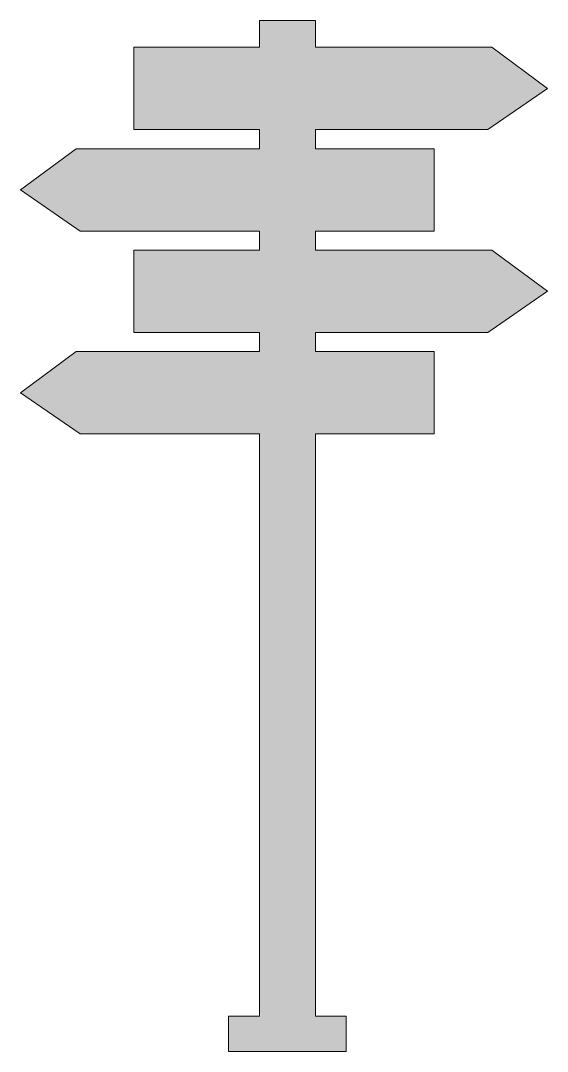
# Model space of a CAD drawing. Header units: inches. Extents: x 0 to 52, y 0 to 102.
import ezdxf

# ---------------------------------------------------------------- set-up
doc = ezdxf.new("R2010")
doc.units = ezdxf.units.IN
doc.header["$MEASUREMENT"] = 0
doc.layers.add('Layer 1', color=7, linetype='Continuous')

msp = doc.modelspace()

# ---------------------------------------------------------------- hatches: boundary and pattern name
at = {"layer": 'Layer 1', "true_color": 0x262261}
h = msp.add_hatch(color=179, dxfattribs=at)
h.dxf.hatch_style = 2
h.paths.add_polyline_path([(45.99, 90.86), (51.87, 94.91), (46.39, 98.97), (29.02, 98.97), (29.02, 101.6), (23.51, 101.6), (23.51, 98.97), (11.15, 98.97), (11.15, 90.86), (23.51, 90.86), (23.51, 88.97), (5.48, 88.97), (0, 84.91), (5.87, 80.86), (23.51, 80.86), (23.51, 78.97), (11.15, 78.97), (11.15, 70.86), (23.51, 70.86), (23.51, 68.97), (5.48, 68.97), (0, 64.92), (5.87, 60.86), (23.51, 60.86), (23.51, 3.47), (20.46, 3.47), (20.46, 0), (32.06, 0), (32.06, 3.47), (29.02, 3.47), (29.02, 60.86), (40.71, 60.86), (40.71, 68.97), (29.02, 68.97), (29.02, 70.86), (45.99, 70.86), (51.87, 74.92), (46.39, 78.97), (29.02, 78.97), (29.02, 80.86), (40.71, 80.86), (40.71, 88.97), (29.02, 88.97), (29.02, 90.86)])

# ---------------------------------------------------------------- linework, layer by layer
at = {"layer": 'Layer 1', "lineweight": 0}
msp.add_lwpolyline([(45.99, 90.86), (51.87, 94.91), (46.39, 98.97), (29.02, 98.97), (29.02, 101.6), (23.51, 101.6), (23.51, 98.97), (11.15, 98.97), (11.15, 90.86), (23.51, 90.86), (23.51, 88.97), (5.48, 88.97), (0, 84.91), (5.87, 80.86), (23.51, 80.86), (23.51, 78.97), (11.15, 78.97), (11.15, 70.86), (23.51, 70.86), (23.51, 68.97), (5.48, 68.97), (0, 64.92), (5.87, 60.86), (23.51, 60.86), (23.51, 3.47), (20.46, 3.47), (20.46, 0), (32.06, 0), (32.06, 3.47), (29.02, 3.47), (29.02, 60.86), (40.71, 60.86), (40.71, 68.97), (29.02, 68.97), (29.02, 70.86), (45.99, 70.86), (51.87, 74.92), (46.39, 78.97), (29.02, 78.97), (29.02, 80.86), (40.71, 80.86), (40.71, 88.97), (29.02, 88.97), (29.02, 90.86), (45.99, 90.86)], dxfattribs=at)

doc.saveas('drawing.dxf')
